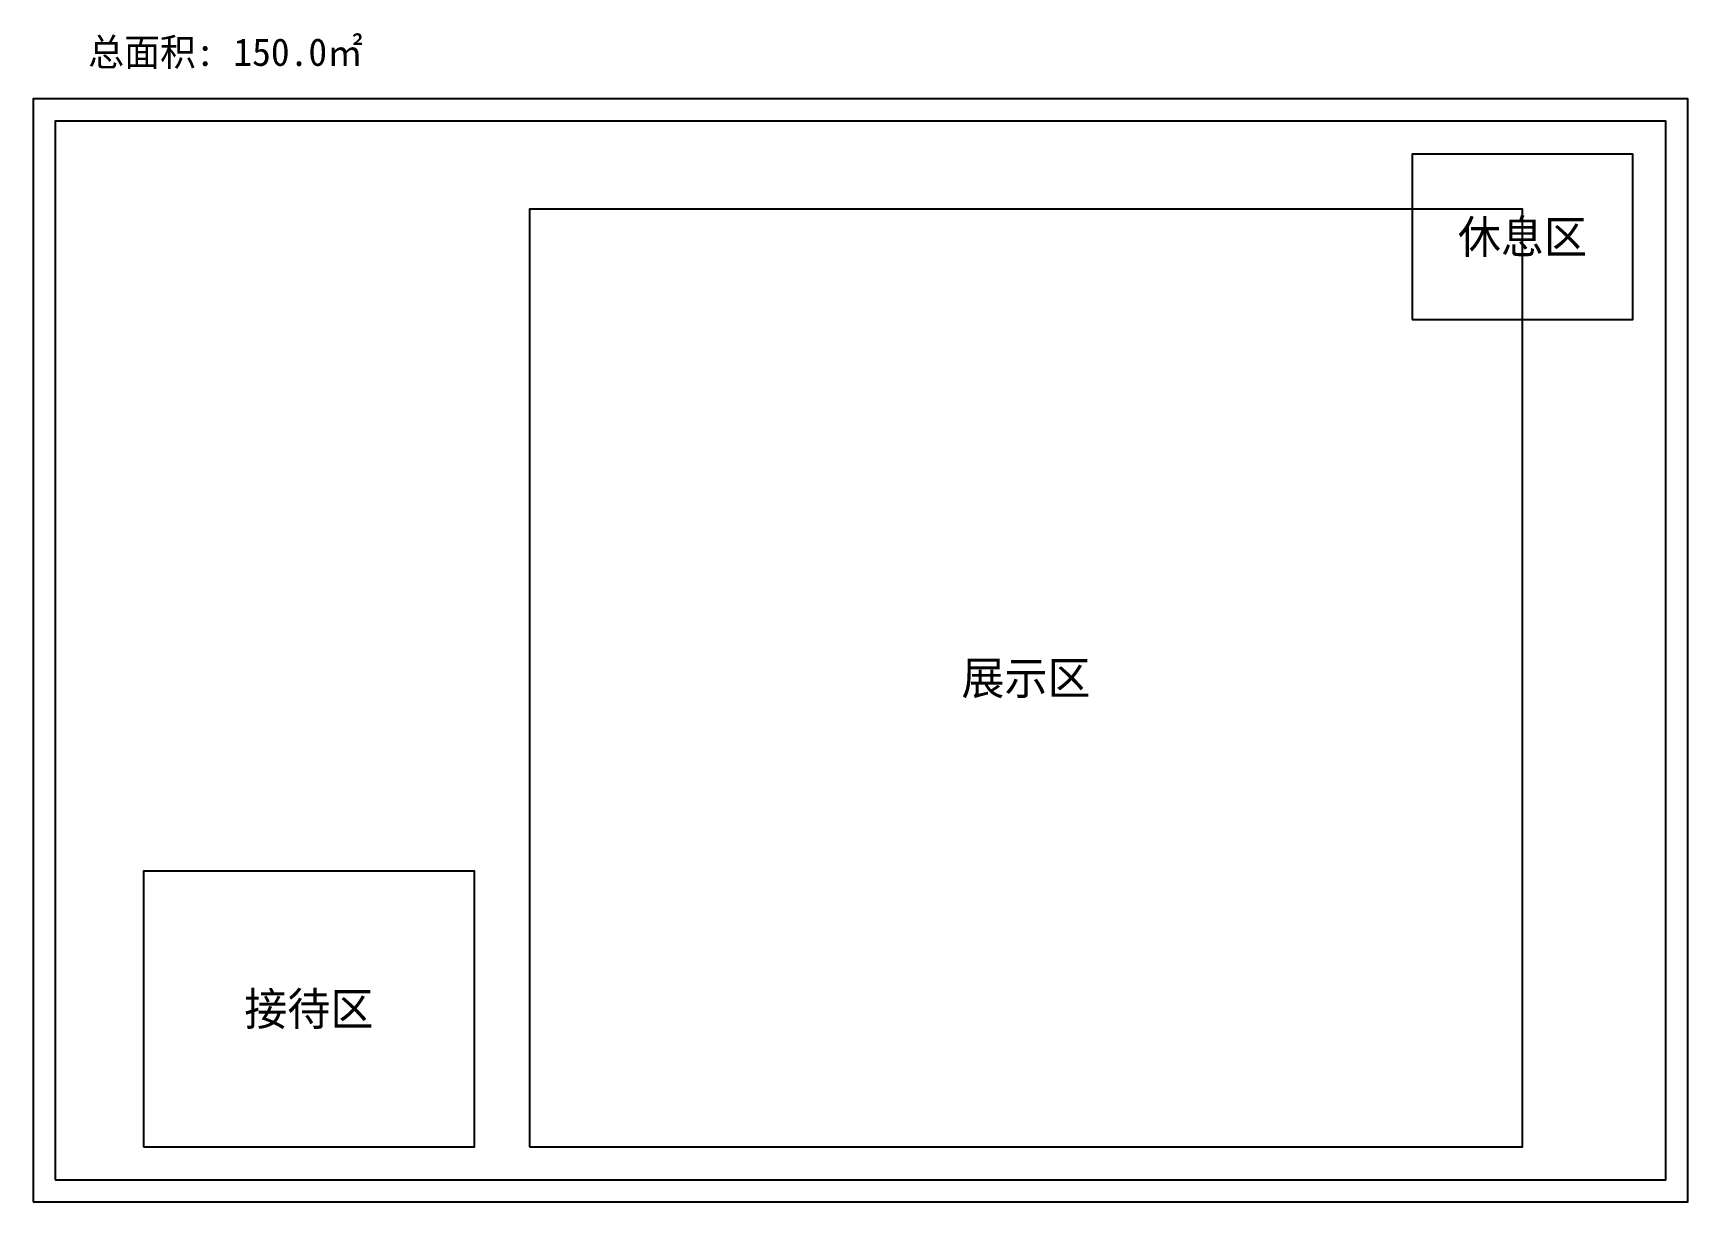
# Model space of a CAD drawing. Header units: metres. Extents: x 0 to 15, y 0 to 10.6.
import ezdxf
from ezdxf.enums import TextEntityAlignment as Align

# ---------------------------------------------------------------- set-up
doc = ezdxf.new("R2010")
doc.units = ezdxf.units.M

msp = doc.modelspace()

# ---------------------------------------------------------------- linework, layer by layer
msp.add_line((6.75, 0), (8.25, 0))
for points in [[(0, 0), (15, 0), (15, 10), (0, 10), (0, 0)], [(0.2, 0.2), (14.8, 0.2), (14.8, 9.8), (0.2, 9.8), (0.2, 0.2)], [(12.5, 8), (14.5, 8), (14.5, 9.5), (12.5, 9.5), (12.5, 8)], [(4.5, 0.5), (13.5, 0.5), (13.5, 9), (4.5, 9), (4.5, 0.5)], [(1, 0.5), (4, 0.5), (4, 3), (1, 3), (1, 0.5)]]:
    msp.add_lwpolyline(points, close=True)

# ---------------------------------------------------------------- texts
msp.add_text('总面积: 150.0㎡', height=0.25).set_placement((0.5, 10.3))
at = {"layer": '标注'}
for s, p in [('休息区', (13.5, 8.75)), ('展示区', (9, 4.75)), ('接待区', (2.5, 1.75))]:
    msp.add_text(s, height=0.3, dxfattribs=at).set_placement(p, align=Align.MIDDLE_CENTER)

doc.saveas('drawing.dxf')
